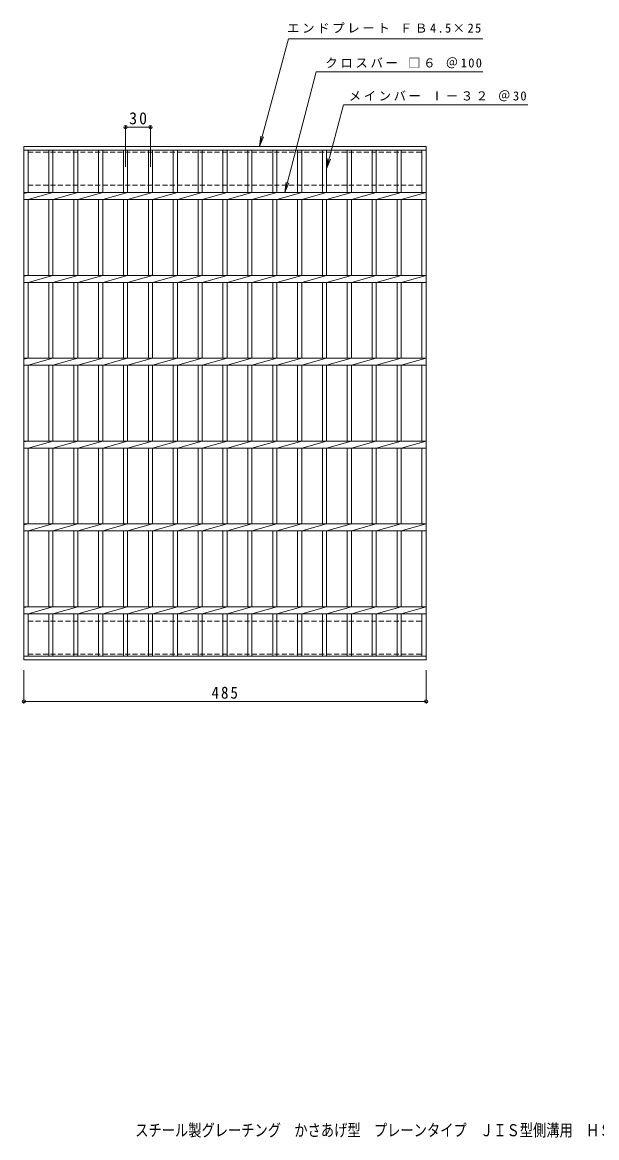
# Model space of a CAD drawing. Units: millimetres at full size, sheet at 1:5; details may follow other scales. Extents: x -601 to 785, y -684 to 662.
# Drawn here: x -601 to 92, y -684 to 662 of the extents above; entities that cross this region are included whole.
import ezdxf
from ezdxf.enums import TextEntityAlignment as Align

# ---------------------------------------------------------------- set-up
doc = ezdxf.new("R2010")
doc.units = ezdxf.units.MM
doc.header["$LTSCALE"] = 5
doc.header["$PDMODE"] = 32
doc.header["$PDSIZE"] = 4
doc.linetypes.add('DASHED1', pattern=[1.8, 1.2, -0.6])
for name, color, linetype, lineweight in [('1-1_1-1ﾚｲﾔ', 2, 'Continuous', 9), ('1-2_1-2ﾚｲﾔ', 3, 'Continuous', 9), ('1-4_1-4ﾚｲﾔ', 7, 'Continuous', 9)]:
    doc.layers.add(name, color=color, linetype=linetype, lineweight=lineweight)
doc.layers.add('F-5_F-5ﾚｲﾔ', color=2, linetype='Continuous')
doc.styles.add('ＭＳ ゴシック', font='')
doc.styles.get('ＭＳ ゴシック').set_extended_font_data('MS Gothic')

msp = doc.modelspace()

# ---------------------------------------------------------------- linework, layer by layer
at = {"layer": '1-1_1-1ﾚｲﾔ', "linetype": 'DASHED1'}
for p, q in [((-118.514, 505.358), (-118.514, 465.358)), ((-593.513, 465.358), (-118.514, 465.358)), ((-593.513, -60.642), (-118.514, -60.642)), ((-593.513, -100.642), (-593.513, -60.642)), ((-118.514, -60.642), (-118.514, -100.642)), ((-593.513, -100.642), (-118.514, -100.642))]:
    msp.add_line(p, q, dxfattribs=at)
msp.add_lwpolyline([(-593.513, 465.358), (-593.513, 505.358), (-118.514, 505.358)], dxfattribs=at)
at = {"layer": '1-2_1-2ﾚｲﾔ'}
for p, q in [((-598.513, -107.642), (-598.513, 512.358)), ((-598.513, 512.358), (-113.514, 512.358)), ((-113.514, 512.358), (-113.514, -107.642)), ((-598.513, 507.858), (-113.514, 507.858)), ((-593.513, 456.598), (-593.513, 507.858)), ((-568.513, 507.858), (-568.513, 456.598)), ((-563.514, 507.858), (-563.514, 456.598)), ((-538.513, 507.858), (-538.513, 456.598)), ((-533.513, 507.858), (-533.513, 456.598)), ((-508.514, 507.858), (-508.514, 456.598)), ((-503.513, 507.858), (-503.513, 456.598)), ((-478.513, 507.858), (-478.513, 456.598)), ((-473.514, 507.858), (-473.514, 456.598)), ((-448.513, 507.858), (-448.513, 456.598)), ((-443.513, 507.858), (-443.513, 456.598)), ((-418.513, 507.858), (-418.513, 456.598)), ((-413.513, 507.858), (-413.513, 456.598)), ((-388.513, 507.858), (-388.513, 456.598)), ((-383.514, 507.858), (-383.514, 456.598)), ((-358.513, 507.858), (-358.513, 456.598)), ((-353.514, 507.858), (-353.514, 456.598)), ((-328.513, 507.858), (-328.513, 456.598)), ((-323.513, 507.858), (-323.513, 456.598)), ((-298.513, 507.858), (-298.513, 456.598)), ((-293.513, 507.858), (-293.513, 456.598)), ((-268.513, 507.858), (-268.513, 456.598)), ((-263.513, 507.858), (-263.513, 456.598)), ((-238.513, 507.858), (-238.513, 456.598)), ((-233.513, 507.858), (-233.513, 456.598)), ((-208.513, 507.858), (-208.513, 456.598)), ((-203.513, 507.858), (-203.513, 456.598)), ((-178.513, 507.858), (-178.513, 456.598)), ((-173.513, 507.858), (-173.513, 456.598)), ((-148.513, 507.858), (-148.513, 456.598)), ((-143.513, 507.858), (-143.513, 456.598)), ((-118.513, 507.858), (-118.513, 456.598)), ((-593.513, 456.598), (-598.513, 455.598)), ((-598.513, 456.598), (-113.514, 456.598)), ((-598.513, 448.118), (-113.514, 448.118)), ((-563.514, 456.598), (-593.513, 448.118)), ((-593.513, 356.598), (-593.513, 448.118)), ((-568.513, 448.118), (-568.513, 356.598)), ((-533.513, 456.598), (-563.514, 448.118)), ((-563.514, 448.118), (-563.514, 356.598)), ((-538.513, 448.118), (-538.513, 356.598)), ((-503.513, 456.598), (-533.513, 448.118)), ((-533.513, 448.118), (-533.513, 356.598)), ((-508.514, 448.118), (-508.514, 356.598)), ((-473.514, 456.598), (-503.513, 448.118)), ((-503.513, 448.118), (-503.513, 356.598)), ((-478.513, 448.118), (-478.513, 356.598)), ((-443.513, 456.598), (-473.514, 448.118)), ((-473.514, 448.118), (-473.514, 356.598)), ((-448.513, 448.118), (-448.513, 356.598)), ((-413.513, 456.598), (-443.513, 448.118)), ((-443.513, 448.118), (-443.513, 356.598)), ((-418.513, 448.118), (-418.513, 356.598)), ((-383.513, 456.598), (-413.513, 448.118)), ((-413.513, 448.118), (-413.513, 356.598)), ((-388.513, 448.118), (-388.513, 356.598)), ((-353.513, 456.598), (-383.514, 448.118)), ((-383.514, 448.118), (-383.514, 356.598)), ((-358.513, 448.118), (-358.513, 356.598)), ((-323.513, 456.598), (-353.514, 448.118)), ((-353.514, 448.118), (-353.514, 356.598)), ((-328.513, 448.118), (-328.513, 356.598)), ((-293.513, 456.598), (-323.513, 448.118)), ((-323.513, 448.118), (-323.513, 356.598)), ((-298.513, 448.118), (-298.513, 356.598)), ((-263.513, 456.598), (-293.513, 448.118)), ((-293.513, 448.118), (-293.513, 356.598)), ((-268.513, 448.118), (-268.513, 356.598)), ((-233.513, 456.598), (-263.513, 448.118)), ((-263.513, 448.118), (-263.513, 356.598)), ((-238.513, 448.118), (-238.513, 356.598)), ((-203.513, 456.598), (-233.513, 448.118)), ((-233.513, 448.118), (-233.513, 356.598)), ((-208.513, 448.118), (-208.513, 356.598)), ((-173.513, 456.598), (-203.513, 448.118)), ((-203.513, 448.118), (-203.513, 356.598)), ((-178.513, 448.118), (-178.513, 356.598)), ((-143.513, 456.598), (-173.513, 448.118)), ((-173.513, 448.118), (-173.513, 356.598)), ((-148.513, 448.118), (-148.513, 356.598)), ((-113.513, 456.598), (-143.513, 448.118)), ((-143.513, 448.118), (-143.513, 356.598)), ((-118.513, 448.118), (-118.513, 356.598)), ((-593.513, 356.598), (-598.513, 355.598)), ((-598.513, 356.598), (-113.514, 356.598)), ((-563.514, 356.598), (-593.513, 348.118)), ((-533.513, 356.598), (-563.514, 348.118)), ((-503.513, 356.598), (-533.513, 348.118)), ((-473.514, 356.598), (-503.513, 348.118)), ((-443.513, 356.598), (-473.514, 348.118)), ((-413.513, 356.598), (-443.513, 348.118)), ((-383.513, 356.598), (-413.513, 348.118)), ((-353.513, 356.598), (-383.514, 348.118)), ((-323.513, 356.598), (-353.514, 348.118)), ((-293.513, 356.598), (-323.513, 348.118)), ((-263.513, 356.598), (-293.513, 348.118)), ((-598.513, 348.118), (-113.514, 348.118)), ((-593.513, 256.598), (-593.513, 348.118)), ((-568.513, 348.118), (-568.513, 256.598)), ((-563.514, 348.118), (-563.514, 256.598)), ((-538.513, 348.118), (-538.513, 256.598)), ((-533.513, 348.118), (-533.513, 256.598)), ((-508.514, 348.118), (-508.514, 256.598)), ((-503.513, 348.118), (-503.513, 256.598)), ((-478.513, 348.118), (-478.513, 256.598)), ((-473.514, 348.118), (-473.514, 256.598)), ((-448.513, 348.118), (-448.513, 256.598)), ((-443.513, 348.118), (-443.513, 256.598)), ((-418.513, 348.118), (-418.513, 256.598)), ((-413.513, 348.118), (-413.513, 256.598)), ((-388.513, 348.118), (-388.513, 256.598)), ((-383.514, 348.118), (-383.514, 256.598)), ((-358.513, 348.118), (-358.513, 256.598)), ((-353.514, 348.118), (-353.514, 256.598)), ((-328.513, 348.118), (-328.513, 256.598)), ((-323.513, 348.118), (-323.513, 256.598)), ((-298.513, 348.118), (-298.513, 256.598)), ((-293.513, 348.118), (-293.513, 256.598)), ((-268.513, 348.118), (-268.513, 256.598)), ((-238.513, 348.118), (-238.513, 256.598)), ((-208.513, 348.118), (-208.513, 256.598)), ((-178.513, 348.118), (-178.513, 256.598)), ((-148.513, 348.118), (-148.513, 256.598)), ((-118.513, 348.118), (-118.513, 256.598)), ((-593.513, 256.598), (-598.513, 255.598)), ((-598.513, 256.598), (-113.514, 256.598)), ((-563.514, 256.598), (-593.513, 248.118)), ((-533.513, 256.598), (-563.514, 248.118)), ((-503.513, 256.598), (-533.513, 248.118)), ((-473.514, 256.598), (-503.513, 248.118)), ((-443.513, 256.598), (-473.514, 248.118)), ((-413.513, 256.598), (-443.513, 248.118)), ((-383.513, 256.598), (-413.513, 248.118)), ((-353.513, 256.598), (-383.514, 248.118)), ((-323.513, 256.598), (-353.514, 248.118)), ((-293.513, 256.598), (-323.513, 248.118)), ((-263.513, 256.598), (-293.513, 248.118)), ((-598.513, 248.118), (-113.514, 248.118)), ((-593.513, 156.598), (-593.513, 248.118)), ((-568.513, 248.118), (-568.513, 156.598)), ((-563.514, 248.118), (-563.514, 156.598)), ((-538.513, 248.118), (-538.513, 156.598)), ((-533.513, 248.118), (-533.513, 156.598)), ((-508.514, 248.118), (-508.514, 156.598)), ((-503.513, 248.118), (-503.513, 156.598)), ((-478.513, 248.118), (-478.513, 156.598)), ((-473.514, 248.118), (-473.514, 156.598)), ((-448.513, 248.118), (-448.513, 156.598)), ((-443.513, 248.118), (-443.513, 156.598)), ((-418.513, 248.118), (-418.513, 156.598)), ((-413.513, 248.118), (-413.513, 156.598)), ((-388.513, 248.118), (-388.513, 156.598)), ((-383.514, 248.118), (-383.514, 156.598)), ((-358.513, 248.118), (-358.513, 156.598)), ((-353.514, 248.118), (-353.514, 156.598)), ((-328.513, 248.118), (-328.513, 156.598)), ((-323.513, 248.118), (-323.513, 156.598)), ((-298.513, 248.118), (-298.513, 156.598)), ((-293.513, 248.118), (-293.513, 156.598)), ((-268.513, 248.118), (-268.513, 156.598)), ((-238.513, 248.118), (-238.513, 156.598)), ((-208.513, 248.118), (-208.513, 156.598)), ((-178.513, 248.118), (-178.513, 156.598)), ((-148.513, 248.118), (-148.513, 156.598)), ((-118.513, 248.118), (-118.513, 156.598)), ((-593.513, 156.598), (-598.513, 155.598)), ((-598.513, 156.598), (-113.514, 156.598)), ((-563.514, 156.598), (-593.513, 148.118)), ((-533.513, 156.598), (-563.514, 148.118)), ((-503.513, 156.598), (-533.513, 148.118)), ((-473.514, 156.598), (-503.513, 148.118)), ((-443.513, 156.598), (-473.514, 148.118)), ((-413.513, 156.598), (-443.513, 148.118)), ((-383.513, 156.598), (-413.513, 148.118)), ((-353.513, 156.598), (-383.514, 148.118)), ((-323.513, 156.598), (-353.514, 148.118)), ((-293.513, 156.598), (-323.513, 148.118)), ((-263.513, 156.598), (-293.513, 148.118)), ((-598.513, 148.118), (-113.514, 148.118)), ((-593.513, 56.598), (-593.513, 148.118)), ((-568.513, 148.118), (-568.513, 56.598)), ((-563.514, 148.118), (-563.514, 56.598)), ((-538.513, 148.118), (-538.513, 56.598)), ((-533.513, 148.118), (-533.513, 56.598)), ((-508.514, 148.118), (-508.514, 56.598)), ((-503.513, 148.118), (-503.513, 56.598)), ((-478.513, 148.118), (-478.513, 56.598)), ((-473.514, 148.118), (-473.514, 56.598)), ((-448.513, 148.118), (-448.513, 56.598)), ((-443.513, 148.118), (-443.513, 56.598)), ((-418.513, 148.118), (-418.513, 56.598)), ((-413.513, 148.118), (-413.513, 56.598)), ((-388.513, 148.118), (-388.513, 56.598)), ((-383.514, 148.118), (-383.514, 56.598)), ((-358.513, 148.118), (-358.513, 56.598)), ((-353.514, 148.118), (-353.514, 56.598)), ((-328.513, 148.118), (-328.513, 56.598)), ((-323.513, 148.118), (-323.513, 56.598)), ((-298.513, 148.118), (-298.513, 56.598)), ((-293.513, 148.118), (-293.513, 56.598)), ((-268.513, 148.118), (-268.513, 56.598)), ((-238.513, 148.118), (-238.513, 56.598)), ((-208.513, 148.118), (-208.513, 56.598)), ((-178.513, 148.118), (-178.513, 56.598)), ((-148.513, 148.118), (-148.513, 56.598)), ((-118.513, 148.118), (-118.513, 56.598)), ((-593.513, 56.598), (-598.513, 55.598)), ((-598.513, 56.598), (-113.514, 56.598)), ((-563.514, 56.598), (-593.513, 48.118)), ((-533.513, 56.598), (-563.514, 48.118)), ((-503.513, 56.598), (-533.513, 48.118)), ((-473.514, 56.598), (-503.513, 48.118)), ((-443.513, 56.598), (-473.514, 48.118)), ((-413.513, 56.598), (-443.513, 48.118)), ((-383.513, 56.598), (-413.513, 48.118)), ((-353.513, 56.598), (-383.514, 48.118)), ((-323.513, 56.598), (-353.514, 48.118)), ((-293.513, 56.598), (-323.513, 48.118)), ((-263.513, 56.598), (-293.513, 48.118)), ((-233.513, 56.598), (-263.513, 48.118)), ((-203.513, 56.598), (-233.513, 48.118)), ((-173.513, 56.598), (-203.513, 48.118)), ((-143.513, 56.598), (-173.513, 48.118)), ((-113.513, 56.598), (-143.513, 48.118)), ((-598.513, 48.118), (-113.514, 48.118)), ((-593.513, -43.402), (-593.513, 48.118)), ((-568.513, 48.118), (-568.513, -43.402)), ((-563.514, 48.118), (-563.514, -43.402)), ((-538.513, 48.118), (-538.513, -43.402)), ((-533.513, 48.118), (-533.513, -43.402)), ((-508.514, 48.118), (-508.514, -43.402)), ((-503.513, 48.118), (-503.513, -43.402)), ((-478.513, 48.118), (-478.513, -43.402)), ((-473.514, 48.118), (-473.514, -43.402)), ((-448.513, 48.118), (-448.513, -43.402)), ((-443.513, 48.118), (-443.513, -43.402)), ((-418.513, 48.118), (-418.513, -43.402)), ((-413.513, 48.118), (-413.513, -43.402)), ((-388.513, 48.118), (-388.513, -43.402)), ((-383.514, 48.118), (-383.514, -43.402)), ((-358.513, 48.118), (-358.513, -43.402)), ((-353.514, 48.118), (-353.514, -43.402)), ((-328.513, 48.118), (-328.513, -43.402)), ((-323.513, 48.118), (-323.513, -43.402)), ((-298.513, 48.118), (-298.513, -43.402)), ((-293.513, 48.118), (-293.513, -43.402)), ((-268.513, 48.118), (-268.513, -43.402)), ((-263.513, 48.118), (-263.513, -43.402)), ((-238.513, 48.118), (-238.513, -43.402)), ((-233.513, 48.118), (-233.513, -43.402)), ((-208.513, 48.118), (-208.513, -43.402)), ((-203.513, 48.118), (-203.513, -43.402)), ((-178.513, 48.118), (-178.513, -43.402)), ((-173.513, 48.118), (-173.513, -43.402)), ((-148.513, 48.118), (-148.513, -43.402)), ((-143.513, 48.118), (-143.513, -43.402)), ((-118.513, 48.118), (-118.513, -43.402)), ((-593.513, -43.402), (-598.513, -44.402)), ((-598.513, -43.402), (-113.514, -43.402)), ((-598.513, -51.882), (-113.514, -51.882)), ((-563.514, -43.402), (-593.513, -51.882)), ((-593.513, -103.142), (-593.513, -51.882)), ((-568.513, -51.882), (-568.513, -103.142)), ((-533.513, -43.402), (-563.514, -51.882)), ((-563.514, -51.882), (-563.514, -103.142)), ((-538.513, -51.882), (-538.513, -103.142)), ((-503.513, -43.402), (-533.513, -51.882)), ((-533.513, -51.882), (-533.513, -103.142)), ((-508.514, -51.882), (-508.514, -103.142)), ((-473.514, -43.402), (-503.513, -51.882)), ((-503.513, -51.882), (-503.513, -103.142)), ((-478.513, -51.882), (-478.513, -103.142)), ((-443.513, -43.402), (-473.514, -51.882)), ((-473.514, -51.882), (-473.514, -103.142)), ((-448.513, -51.882), (-448.513, -103.142)), ((-413.513, -43.402), (-443.513, -51.882)), ((-443.513, -51.882), (-443.513, -103.142)), ((-418.513, -51.882), (-418.513, -103.142)), ((-383.513, -43.402), (-413.513, -51.882)), ((-413.513, -51.882), (-413.513, -103.142)), ((-388.513, -51.882), (-388.513, -103.142)), ((-353.513, -43.402), (-383.514, -51.882)), ((-383.514, -51.882), (-383.514, -103.142)), ((-358.513, -51.882), (-358.513, -103.142)), ((-323.513, -43.402), (-353.514, -51.882)), ((-353.514, -51.882), (-353.514, -103.142)), ((-328.513, -51.882), (-328.513, -103.142)), ((-293.513, -43.402), (-323.513, -51.882)), ((-323.513, -51.882), (-323.513, -103.142)), ((-298.513, -51.882), (-298.513, -103.142)), ((-263.513, -43.402), (-293.513, -51.882)), ((-293.513, -51.882), (-293.513, -103.142)), ((-268.513, -51.882), (-268.513, -103.142)), ((-233.513, -43.402), (-263.513, -51.882)), ((-263.513, -51.882), (-263.513, -103.142)), ((-238.513, -51.882), (-238.513, -103.142)), ((-203.513, -43.402), (-233.513, -51.882)), ((-233.513, -51.882), (-233.513, -103.142)), ((-208.513, -51.882), (-208.513, -103.142)), ((-173.513, -43.402), (-203.513, -51.882)), ((-203.513, -51.882), (-203.513, -103.142)), ((-178.513, -51.882), (-178.513, -103.142)), ((-143.513, -43.402), (-173.513, -51.882)), ((-173.513, -51.882), (-173.513, -103.142)), ((-148.513, -51.882), (-148.513, -103.142)), ((-113.513, -43.402), (-143.513, -51.882)), ((-143.513, -51.882), (-143.513, -103.142)), ((-118.513, -51.882), (-118.513, -103.142)), ((-113.514, -103.142), (-598.513, -103.142)), ((-113.514, -107.642), (-598.513, -107.642))]:
    msp.add_line(p, q, dxfattribs=at)
for points in [[(-233.513, 356.598), (-263.513, 348.118), (-263.513, 256.598)], [(-203.513, 356.598), (-233.513, 348.118), (-233.513, 256.598)], [(-173.513, 356.598), (-203.513, 348.118), (-203.513, 256.598)], [(-143.513, 356.598), (-173.513, 348.118), (-173.513, 256.598)], [(-113.513, 356.598), (-143.513, 348.118), (-143.513, 256.598)], [(-233.513, 256.598), (-263.513, 248.118), (-263.513, 156.598)], [(-203.513, 256.598), (-233.513, 248.118), (-233.513, 156.598)], [(-173.513, 256.598), (-203.513, 248.118), (-203.513, 156.598)], [(-143.513, 256.598), (-173.513, 248.118), (-173.513, 156.598)], [(-113.513, 256.598), (-143.513, 248.118), (-143.513, 156.598)], [(-233.513, 156.598), (-263.513, 148.118), (-263.513, 56.598)], [(-203.513, 156.598), (-233.513, 148.118), (-233.513, 56.598)], [(-173.513, 156.598), (-203.513, 148.118), (-203.513, 56.598)], [(-143.513, 156.598), (-173.513, 148.118), (-173.513, 56.598)], [(-113.513, 156.598), (-143.513, 148.118), (-143.513, 56.598)]]:
    msp.add_lwpolyline(points, dxfattribs=at)
at = {"layer": '1-4_1-4ﾚｲﾔ'}
for p, q in [((-233.513, 485.39), (-212.89, 562.358)), ((-212.89, 562.358), (9.323, 562.358)), ((-476.013, 487.498), (-476.013, 537.229)), ((-476.013, 535.729), (-446.013, 535.729)), ((-446.013, 487.498), (-446.013, 537.229)), ((-314.278, 512.358), (-312.646, 524.751)), ((-314.278, 512.358), (-309.494, 523.906)), ((-233.513, 485.39), (-231.881, 497.784)), ((-233.513, 485.39), (-228.73, 496.939)), ((-283.87, 456.598), (-282.345, 469.004)), ((-283.87, 456.598), (-279.185, 468.187)), ((-598.513, -120.142), (-598.513, -159.142)), ((-113.514, -120.142), (-113.514, -159.142)), ((-598.513, -157.642), (-113.514, -157.642))]:
    msp.add_line(p, q, dxfattribs=at)
for points in [[(-314.278, 512.358), (-279.444, 642.358), (-45.211, 642.358)], [(-283.87, 456.598), (-246.153, 602.358), (-45.211, 602.358)]]:
    msp.add_lwpolyline(points, dxfattribs=at)
for p in [(-476.013, 535.729), (-446.013, 535.729), (-598.513, -157.642), (-113.514, -157.642)]:
    msp.add_point(p, dxfattribs=at)

# ---------------------------------------------------------------- texts
at = {"layer": '1-4_1-4ﾚｲﾔ', "char_height": 11, "attachment_point": 7, "style": 'ＭＳ ゴシック'}
for s, insert in [('\\T1.21;エンドプレート\\~ＦＢ4.5×25', (-281.176, 649.036)), ('\\T1.21;クロスバー\\~□６\\~＠100', (-235.031, 606.633)), ('\\T1.2;メインバー\\~Ⅰ－３２\\~＠30', (-206.716, 566.779))]:
    msp.add_mtext(s, dxfattribs=dict(at, insert=insert))
at = {"layer": '1-4_1-4ﾚｲﾔ', "color": 2, "char_height": 14.66, "attachment_point": 7, "style": 'ＭＳ ゴシック'}
for s, insert in [('\\T1.27;\\W0.95;30', (-471.638, 538.729)), ('\\T1.27;\\W0.9;485', (-372.264, -154.642))]:
    msp.add_mtext(s, dxfattribs=dict(at, insert=insert))
at = {"layer": 'F-5_F-5ﾚｲﾔ', "style": 'ＭＳ ゴシック', "width": 0.8}
msp.add_text('スチール製グレーチング\u3000かさあげ型\u3000プレーンタイプ\u3000ＪＩＳ型側溝用\u3000ＨＳＪ\u3000６２３２Ａ', height=14.66, dxfattribs=at).set_placement((-464.379, -687.109), align=Align.BOTTOM_LEFT)

doc.saveas('drawing.dxf')
